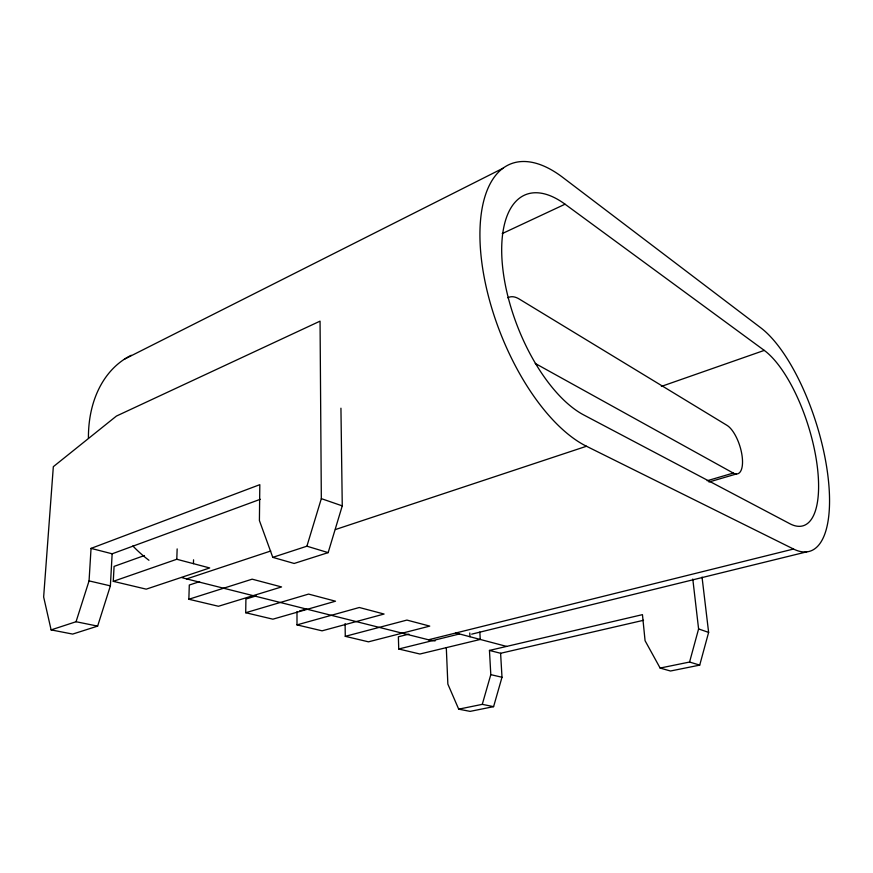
<?xml version="1.0" encoding="UTF-8"?>
<svg xmlns="http://www.w3.org/2000/svg" width="873" height="873" viewBox="0 0 873 873"><rect width="100%" height="100%" fill="white"/><g stroke="black" fill="none" stroke-linecap="round" stroke-linejoin="round"><path stroke-width="1.31" d="M296.995 624.882L359.316 607.499L384.076 614.035L322.082 630.83L296.995 624.882L296.995 611.689M245.706 612.726L308.584 594.087L335.505 601.202L272.889 619.175L245.706 612.726L245.913 599.042L256.138 595.921M193.446 563.663L193.555 559.822M188.852 599.249L252.144 579.17L281.553 586.94L218.446 606.266L188.852 599.249L189.299 585.03L199.59 581.658M144.438 555.523L114.079 566.402L113.272 581.342L176.782 559.266L177.154 548.91M51.114 629.891L76.049 621.729L89.057 580.894L91.043 548.386L259.816 484.668L259.412 520.57L272.78 557.356L306.903 546.192L321.329 498.636L320.053 321.144L116.425 416.061L53.329 466.684L43.65 596.979L51.114 629.891L72.666 634.082L97.634 626.116L110.38 585.87L112.148 553.798L260.307 499.291M446.299 647.646L447.86 684.094L458.696 709.16L482.278 704.347L490.801 674.643L489.458 650.429L642.452 614.647L645.071 640.706L660.119 668.052L689.572 662.04L698.596 628.931L692.791 579.028M660.119 668.052L670.475 671.01L699.72 665.117L708.625 632.401L702.034 577.097M458.696 709.16L470.111 711.375L493.594 706.65L501.997 677.262L500.6 653.277L489.458 650.429M272.78 557.356L294.157 563.467L328.15 552.631L342.26 505.871L340.939 408.204M124.413 359.185L502.935 168.282M502.204 233.593L565.049 204.206L764.268 350.4A94.546 34.931 72.4 0 1 816.692 462.133A94.546 34.931 72.4 0 1 789.792 523.691L583.71 414.937A120.321 55.839 68.6 0 1 502.335 264.05A120.321 55.839 68.6 0 1 565.049 204.206M661.352 386.412L764.268 350.4M181.748 577.533A121.522 88.62 65.3 0 0 186.626 578.908L270.739 551.005M335.439 529.54L586.481 446.256L793.524 549.03A120.714 44.654 72.4 0 0 827.113 469.947A120.714 44.654 72.4 0 0 760.961 327.953L562.67 177.339A153.724 71.466 68.6 0 0 480.75 252.723A153.724 71.466 68.6 0 0 586.481 446.256M707.152 480.75L733.276 473.068A25.906 10.367 72.5 0 0 742.126 456.175A25.906 10.367 72.5 0 0 726.958 425.326L519.217 299.024A32.738 16.347 68.4 0 0 507.824 297.791M708.952 482.016L736.321 473.995M299.581 610.947L306.052 609.092M345.272 636.33L406.927 620.081L429.756 626.105L368.471 641.83L345.272 636.33L345.097 623.606M408.902 634.114L398.372 636.799L398.732 648.999L419.913 654.019L480.248 639.451L479.855 632.03M186.626 578.908L428.501 639.778L793.524 549.03M398.732 648.999L459.471 633.962M471.704 634.158L806.652 551.878M500.6 653.277L643.521 620.288M76.049 621.729L97.634 626.116M482.278 704.347L493.594 706.65M89.057 580.894L110.38 585.87M490.801 674.643L501.997 677.262M113.272 581.342L146.228 589.155L209.695 567.952L176.782 559.266M91.043 548.386L112.148 553.798M455.793 632.99L506.613 646.413M306.903 546.192L328.15 552.631M689.572 662.04L699.72 665.117M321.329 498.636L342.26 505.871M698.596 628.931L708.625 632.401M535.258 363.463L733.276 473.068M469.772 632.99L469.969 636.733M148.934 560.28A121.522 88.62 65.3 0 1 132.86 545.974M88.424 438.148A121.522 88.62 65.3 0 1 131.256 355.278M435.081 640.935A99.838 60.663 73.1 0 1 428.501 639.778"/></g></svg>
